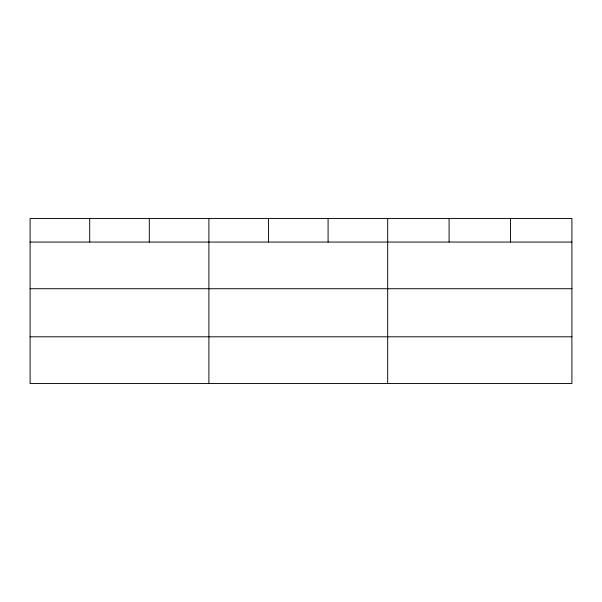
<?xml version="1.0" encoding="UTF-8"?>
<svg xmlns="http://www.w3.org/2000/svg" width="602" height="602" viewBox="0 0 602 602"><rect width="100%" height="100%" fill="white"/><g stroke="black" fill="none" stroke-linecap="round" stroke-linejoin="round"><path stroke-width="0.9" d="M571.9 288.727L571.9 218.541L30.1 218.541L30.1 383.459L571.9 383.459L571.9 288.727L30.1 288.727M30.1 242.064L571.9 242.064M30.1 336.804L571.9 336.804M510.496 218.541L510.496 242.064M449.092 218.541L449.092 242.064M387.688 218.541L387.688 383.459M328.09 218.541L328.09 242.064M268.492 218.541L268.492 242.064M208.894 218.541L208.894 383.459M149.296 218.541L149.296 242.064M89.698 218.541L89.698 242.064"/></g></svg>
